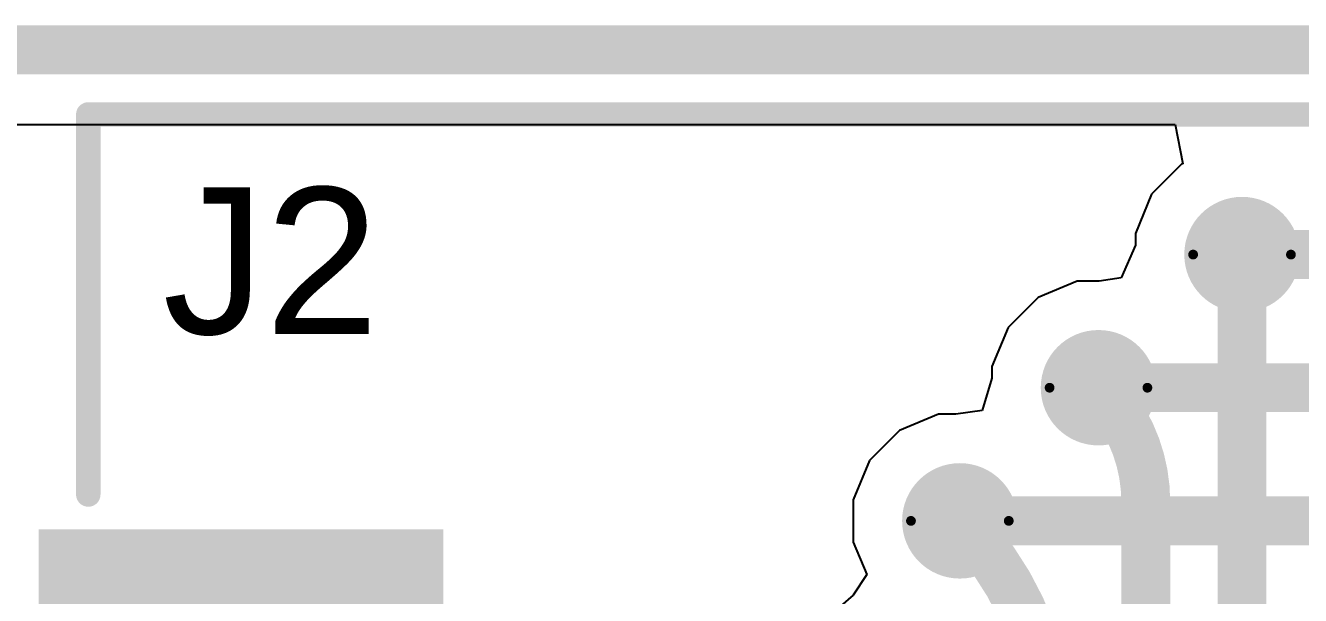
# Model space of a CAD drawing. Header units: inches. Extents: x -0.05 to 7.01, y -0.08 to 1.98.
# Drawn here: x 0.3116 to 0.5723, y 0.7545 to 0.8711 of the extents above; entities that cross this region are included whole.
import ezdxf

# ---------------------------------------------------------------- set-up
doc = ezdxf.new("R2010")
doc.units = ezdxf.units.IN
doc.header["$MEASUREMENT"] = 0
for name, color, linetype in [('Board Outline', 216, 'Continuous'), ('Bottom Layer', 5, 'Continuous'), ('Drill Drawing', 1, 'Continuous'), ('Top Layer', 1, 'Continuous'), ('Top Overlay', 2, 'Continuous'), ('Top Paste', 8, 'Continuous'), ('Top Solder', 216, 'Continuous'), ('Via Holes', 16, 'Continuous')]:
    doc.layers.add(name, color=color, linetype=linetype)
doc.styles.add('Arial', font='', dxfattribs={"height": 0.2})
doc.styles.get('Arial').set_extended_font_data('Arial')

# ---------------------------------------------------------------- blocks, each defined once
blk = doc.blocks.new('HX0_5_10P_XJH2_0_043_2')
at = {"layer": 'Top Layer'}
blk.add_hatch(color=1, dxfattribs=at).paths.add_polyline_path([(0.1161395, -0.017717), (0.1948795, -0.017717), (0.1948795, -0.084646), (0.1161395, -0.084646)])
at = {"layer": 'Top Paste'}
blk.add_hatch(color=8, dxfattribs=at).paths.add_polyline_path([(0.1161395, -0.017717), (0.1948795, -0.017717), (0.1948795, -0.084646), (0.1161395, -0.084646)])
at = {"layer": 'Top Solder'}
blk.add_hatch(color=216, dxfattribs=at).paths.add_polyline_path([(0.1141395, -0.015717), (0.1968795, -0.015717), (0.1968795, -0.086646), (0.1141395, -0.086646)])
at = {"layer": 'Top Overlay'}
for points in [[(0.1867225, -0.1715375, 0.005, 0.005, 0), (0.1867224, -0.0937444, 0.005, 0.005, 0)], [(0.1867225, -0.1715375, 0.005, 0.005, 0), (-0.1867225, -0.1715375, 0.005, 0.005, 0)]]:
    blk.add_lwpolyline(points, format="xyseb", dxfattribs=at)
for points in [[(0.1854724, -0.0937444, 0.0025, 0.0025, 1), (0.1879724, -0.0937444, 0.0025, 0.0025, 1)], [(0.1854725, -0.1715375, 0.0025, 0.0025, 1), (0.1879725, -0.1715375, 0.0025, 0.0025, 1)], [(0.1854725, -0.1715375, 0.0025, 0.0025, 1), (0.1879725, -0.1715375, 0.0025, 0.0025, 1)]]:
    blk.add_lwpolyline(points, format="xyseb", close=True, dxfattribs=at)

msp = doc.modelspace()

# ---------------------------------------------------------------- hatches: boundary and pattern name
at = {"layer": 'Bottom Layer'}
h = msp.add_hatch(color=5, dxfattribs=at)
edge = h.paths.add_edge_path()
edge.add_arc((0.5603507, 0.8242518), 0.011811, 0, 360)
h = msp.add_hatch(color=5, dxfattribs=at)
edge = h.paths.add_edge_path()
edge.add_arc((0.531, 0.797), 0.011811, 0, 360)
h = msp.add_hatch(color=5, dxfattribs=at)
edge = h.paths.add_edge_path()
edge.add_arc((0.5026493, 0.7697483), 0.011811, 0, 360)
at = {"layer": 'Top Layer'}
h = msp.add_hatch(color=1, dxfattribs=at)
edge = h.paths.add_edge_path()
edge.add_arc((0.5603507, 0.8242518), 0.011811, 0, 360)
h = msp.add_hatch(color=1, dxfattribs=at)
edge = h.paths.add_edge_path()
edge.add_arc((0.531, 0.797), 0.011811, 0, 360)
h = msp.add_hatch(color=1, dxfattribs=at)
edge = h.paths.add_edge_path()
edge.add_arc((0.5026493, 0.7697483), 0.011811, 0, 360)
at = {"layer": 'Via Holes'}
h = msp.add_hatch(color=7, dxfattribs=at)
edge = h.paths.add_edge_path()
edge.add_arc((0.5603507, 0.8242518), 0.0059055, 0, 360)
h = msp.add_hatch(color=7, dxfattribs=at)
edge = h.paths.add_edge_path()
edge.add_arc((0.531, 0.797), 0.0059055, 0, 360)
h = msp.add_hatch(color=7, dxfattribs=at)
edge = h.paths.add_edge_path()
edge.add_arc((0.5026493, 0.7697483), 0.0059055, 0, 360)

# ---------------------------------------------------------------- linework, layer by layer
at = {"layer": 'Board Outline'}
msp.add_lwpolyline([(5e-07, 0.8661422, 0.01, 0.01, 0), (1.771654, 0.8661422, 0.01, 0.01, 0)], format="xyseb", dxfattribs=at)
at = {"layer": 'Bottom Layer'}
for p, q in [((0.0152939, 0.8508488), (0.5466616, 0.8508488)), ((0.5466616, 0.8508488), (0.5482529, 0.8428488)), ((0.5479958, 0.8427423), (0.5418602, 0.8366067)), ((0.5482529, 0.8428488), (0.5479958, 0.8427423)), ((0.5418602, 0.8366067), (0.5385397, 0.8285903)), ((0.5385397, 0.8285903), (0.5385397, 0.8261442)), ((0.5385397, 0.8261442), (0.5356302, 0.8194794)), ((0.5266615, 0.818811), (0.5186451, 0.8154905)), ((0.5311486, 0.818811), (0.5266615, 0.818811)), ((0.5356302, 0.8194794), (0.5311486, 0.818811)), ((0.5186451, 0.8154905), (0.5125095, 0.8093549)), ((0.5125095, 0.8093549), (0.509189, 0.8013385)), ((0.509189, 0.8013385), (0.509189, 0.7989504)), ((0.509189, 0.7989504), (0.507229, 0.7923693)), ((0.4983108, 0.7915593), (0.4902944, 0.7882388)), ((0.5017979, 0.7915593), (0.4983108, 0.7915593)), ((0.507229, 0.7923693), (0.5017979, 0.7915593)), ((0.4902944, 0.7882388), (0.4841588, 0.7821032)), ((0.4841588, 0.7821032), (0.4808383, 0.7740868)), ((0.4808383, 0.7740868), (0.4808383, 0.7654098)), ((0.4808383, 0.7654098), (0.4835933, 0.7587586)), ((0.4835933, 0.7587586), (0.4808621, 0.7545474)), ((0.4808621, 0.7545474), (0.478266, 0.7523061))]:
    msp.add_line(p, q, dxfattribs=at)
for points in [[(0.5603507, 0.829811, 0.01, 0.01, 0), (0.5609097, 0.829252, 0.01, 0.01, 0)], [(0.5603507, 0.8242517, 0.01, 0.01, 0), (1.5902032, 0.8242518, 0.01, 0.01, 0)], [(0.531, 0.797, 0.01, 0.01, 0), (1.0622654, 0.797, 0.01, 0.01, 0)], [(0.5026493, 0.7697483, 0.01, 0.01, 0), (0.9418667, 0.7697483, 0.01, 0.01, 0)]]:
    msp.add_lwpolyline(points, format="xyseb", dxfattribs=at)
for points in [[(0.5578507, 0.829811, 0.005, 0.005, 1), (0.5628507, 0.829811, 0.005, 0.005, 1)], [(0.5584097, 0.829252, 0.005, 0.005, 1), (0.5634097, 0.829252, 0.005, 0.005, 1)], [(0.5578507, 0.8242517, 0.005, 0.005, 1), (0.5628507, 0.8242517, 0.005, 0.005, 1)], [(0.5285, 0.797, 0.005, 0.005, 1), (0.5335, 0.797, 0.005, 0.005, 1)], [(0.5001493, 0.7697483, 0.005, 0.005, 1), (0.5051493, 0.7697483, 0.005, 0.005, 1)]]:
    msp.add_lwpolyline(points, format="xyseb", close=True, dxfattribs=at)
at = {"layer": 'Drill Drawing'}
for points in [[(0.5703507, 0.8242518, 0.002, 0.002, 1), (0.5503507, 0.8242518, 0.002, 0.002, 1)], [(0.5498507, 0.8242518, 0.001, 0.001, 1), (0.5508507, 0.8242518, 0.001, 0.001, 1)], [(0.5698507, 0.8242518, 0.001, 0.001, 1), (0.5708507, 0.8242518, 0.001, 0.001, 1)], [(0.541, 0.797, 0.002, 0.002, 1), (0.521, 0.797, 0.002, 0.002, 1)], [(0.5205, 0.797, 0.001, 0.001, 1), (0.5215, 0.797, 0.001, 0.001, 1)], [(0.5405, 0.797, 0.001, 0.001, 1), (0.5415, 0.797, 0.001, 0.001, 1)], [(0.5126493, 0.7697483, 0.002, 0.002, 1), (0.4926493, 0.7697483, 0.002, 0.002, 1)], [(0.4921493, 0.7697483, 0.001, 0.001, 1), (0.4931493, 0.7697483, 0.001, 0.001, 1)], [(0.5121493, 0.7697483, 0.001, 0.001, 1), (0.5131493, 0.7697483, 0.001, 0.001, 1)]]:
    msp.add_lwpolyline(points, format="xyseb", close=True, dxfattribs=at)
at = {"layer": 'Top Layer'}
for p, q in [((0.0152939, 0.8508488), (0.5466616, 0.8508488)), ((0.5466616, 0.8508488), (0.5482529, 0.8428488)), ((0.5479958, 0.8427423), (0.5418602, 0.8366067)), ((0.5482529, 0.8428488), (0.5479958, 0.8427423)), ((0.5418602, 0.8366067), (0.5385397, 0.8285903)), ((0.5385397, 0.8285903), (0.5385397, 0.8261442)), ((0.5385397, 0.8261442), (0.5356302, 0.8194794)), ((0.5266615, 0.818811), (0.5186451, 0.8154905)), ((0.5311486, 0.818811), (0.5266615, 0.818811)), ((0.5356302, 0.8194794), (0.5311486, 0.818811)), ((0.5186451, 0.8154905), (0.5125095, 0.8093549)), ((0.5125095, 0.8093549), (0.509189, 0.8013385)), ((0.509189, 0.8013385), (0.509189, 0.7989504)), ((0.509189, 0.7989504), (0.507229, 0.7923693)), ((0.4983108, 0.7915593), (0.4902944, 0.7882388)), ((0.5017979, 0.7915593), (0.4983108, 0.7915593)), ((0.507229, 0.7923693), (0.5017979, 0.7915593)), ((0.4902944, 0.7882388), (0.4841588, 0.7821032)), ((0.4841588, 0.7821032), (0.4808383, 0.7740868)), ((0.4808383, 0.7740868), (0.4808383, 0.7654098)), ((0.4808383, 0.7654098), (0.4835933, 0.7587586)), ((0.4835933, 0.7587586), (0.4808621, 0.7545474)), ((0.4808621, 0.7545474), (0.478266, 0.7523061))]:
    msp.add_line(p, q, dxfattribs=at)
for points in [[(0.5603507, 0.829811, 0.01, 0.01, 0), (0.5603508, 0.8298109, 0.01, 0.01, 0)], [(0.5603508, 0.630217, 0.01, 0.01, 0), (0.5603508, 0.8298109, 0.01, 0.01, 0)], [(0.531, 0.797, 0.01, 0.01, -0.198912367379658), (0.5406656, 0.7736652, 0.01, 0.01, 0)], [(0.5406656, 0.6302171, 0.01, 0.01, 0), (0.5406656, 0.7736652, 0.01, 0.01, 0)], [(0.5026493, 0.7697483, 0.01, 0.01, -0.198912367379658), (0.5209806, 0.7254926, 0.01, 0.01, 0)]]:
    msp.add_lwpolyline(points, format="xyseb", dxfattribs=at)
for points in [[(0.5578507, 0.829811, 0.005, 0.005, 1), (0.5628507, 0.829811, 0.005, 0.005, 1)], [(0.5578508, 0.8298109, 0.005, 0.005, 1), (0.5628508, 0.8298109, 0.005, 0.005, 1)], [(0.5578508, 0.8298109, 0.005, 0.005, 1), (0.5628508, 0.8298109, 0.005, 0.005, 1)], [(0.5285, 0.797, 0.005, 0.005, 1), (0.5335, 0.797, 0.005, 0.005, 1)], [(0.5381656, 0.7736652, 0.005, 0.005, 1), (0.5431656, 0.7736652, 0.005, 0.005, 1)], [(0.5381656, 0.7736652, 0.005, 0.005, 1), (0.5431656, 0.7736652, 0.005, 0.005, 1)], [(0.5001493, 0.7697483, 0.005, 0.005, 1), (0.5051493, 0.7697483, 0.005, 0.005, 1)]]:
    msp.add_lwpolyline(points, format="xyseb", close=True, dxfattribs=at)

# ---------------------------------------------------------------- block references
at = {"rotation": 180}
msp.add_blockref('HX0_5_10P_XJH2_0_043_2', (0.511139, 0.6813985), dxfattribs=at)

# ---------------------------------------------------------------- texts
at = {"layer": 'Top Overlay', "style": 'Arial'}
msp.add_text('J2', height=0.03, dxfattribs=at).set_placement((0.3396213, 0.8080071))

doc.saveas('drawing.dxf')
